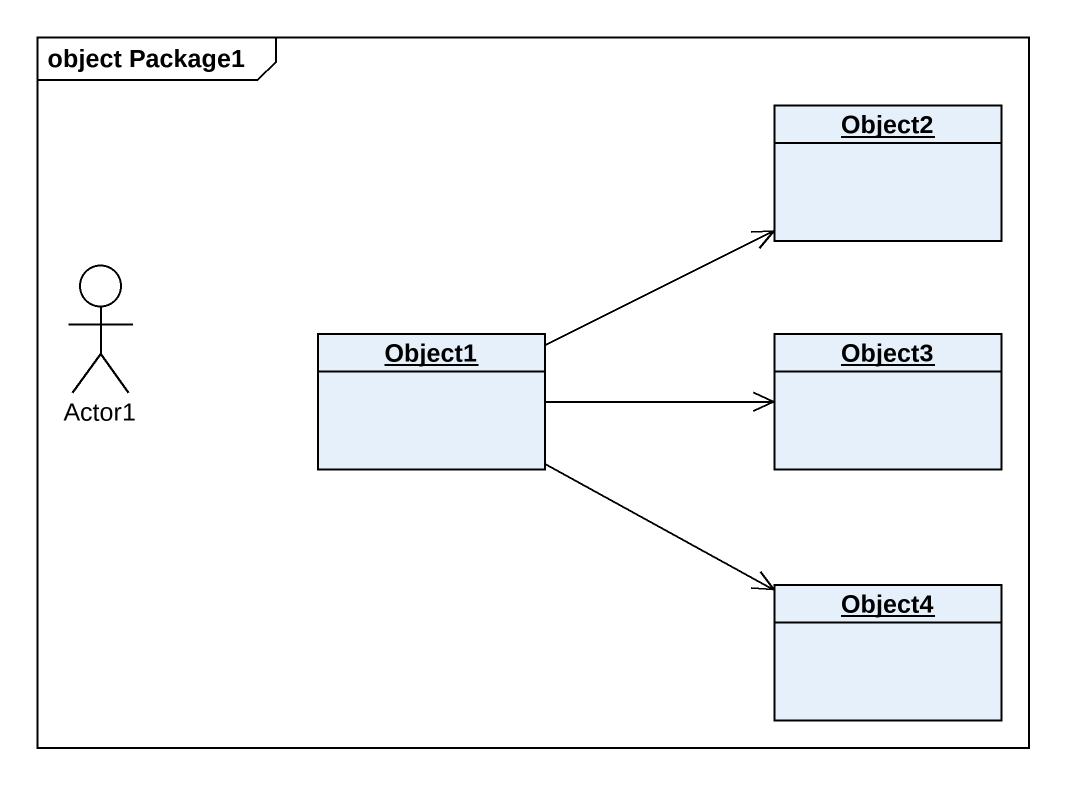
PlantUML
@startuml
mainframe object Package1
allowmixing
hide circle
hide empty members
object Object2
actor Actor1
object Object1
object Object3
object Object4
Object1 -right-> Object2
Object1 -right-> Object3
Object1 -right-> Object4
@enduml
